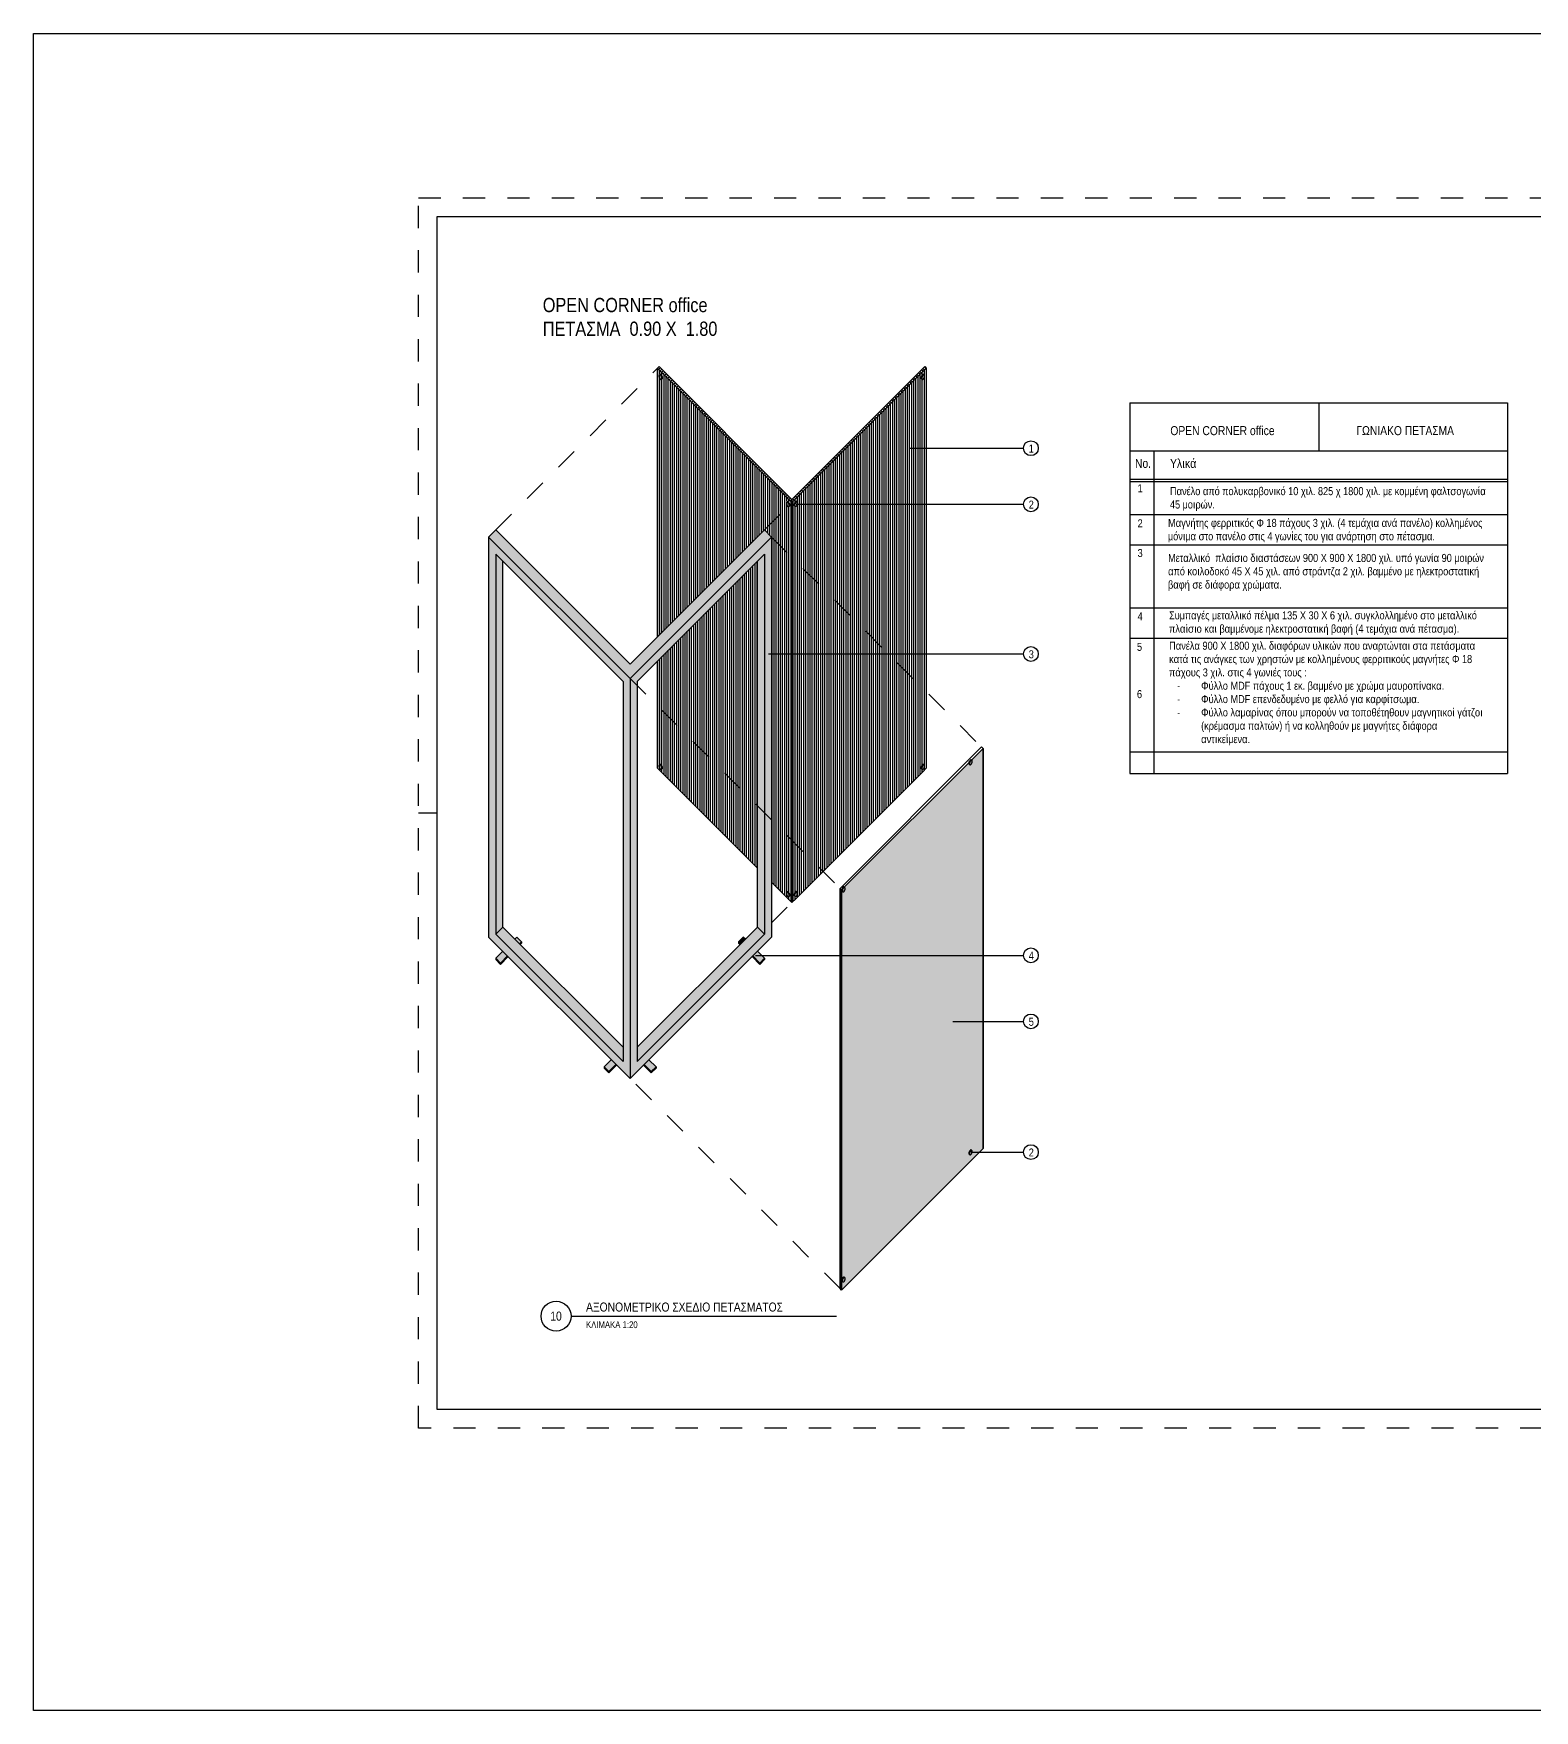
# Model space of a CAD drawing. Header units: millimetres. Extents: x -1.7 to 10.4, y -8.8 to -1.2.
# Drawn here: x -1.73 to 5.02, y -8.77 to -1.22 of the extents above; entities that cross this region are included whole.
import ezdxf

# ---------------------------------------------------------------- set-up
doc = ezdxf.new("R2010")
doc.units = ezdxf.units.MM
doc.linetypes.add('DASHEDX2', pattern=[38.1, 25.4, -12.7])
doc.linetypes.add('DOT', pattern=[0.25, 0, -0.25])
for name, color, linetype in [('1-notation', 5, 'Continuous'), ('GONIES', 5, 'Continuous'), ('hatch', 8, 'Continuous'), ('layout', 5, 'Continuous'), ('steel', 1, 'Continuous'), ('text', 5, 'Continuous')]:
    doc.layers.add(name, color=color, linetype=linetype)
doc.styles.add('deca_H', font='HATTEN.TTF')
doc.styles.get("Standard").update_dxf_attribs({"font": 'Arial Narrow.ttf'})

msp = doc.modelspace()

# ---------------------------------------------------------------- hatches: boundary and pattern name
at = {"layer": 'hatch'}
h = msp.add_hatch(dxfattribs=at)
h.set_pattern_fill('LINE', color=253, scale=0.003, angle=45, style=0)
h.paths.add_polyline_path([(1.0826, -2.7191), (1.0756, -2.7262), (1.6801, -3.3308), (1.6801, -3.3166)])
h = msp.add_hatch(dxfattribs=at)
h.set_pattern_fill('LINE', color=253, scale=0.003, angle=90, style=0)
h.paths.add_polyline_path([(1.0756, -2.7262), (1.0756, -3.9354), (1.5568, -3.4541), (1.6623, -3.3486, -0.189804), (1.6557, -3.3331, -1.291376), (1.6637, -3.3278, -0.19295), (1.6704, -3.3405), (1.6801, -3.3308)])
h.paths.add_polyline_path([(1.0893, -2.7756, -0.18571), (1.0829, -2.7603, -1.291376), (1.0909, -2.7551, -0.235343), (1.0977, -2.7708, -0.208551), (1.0967, -2.7736), (1.0946, -2.7757, -0.438337)], flags=16)
h.paths.add_polyline_path([(1.6801, -3.3308), (1.6696, -3.3414, -0.395813), (1.6695, -3.3463), (1.6674, -3.3485, -0.408778), (1.6623, -3.3486), (1.5568, -3.4541), (1.5886, -3.4859), (1.6801, -3.5775)], flags=17)
h.paths.add_polyline_path([(1.6801, -3.5775), (1.5886, -3.4859), (1.5886, -4.012), (1.6801, -4.012)])
h.paths.add_polyline_path([(1.525, -3.5946), (1.0756, -4.044), (1.0756, -4.2457), (1.525, -4.6951)])
h.paths.add_polyline_path([(1.6801, -4.012), (1.5886, -4.012), (1.5886, -4.1899), (1.6801, -4.1899)])
h.paths.add_polyline_path([(1.6801, -4.1899), (1.5886, -4.1899), (1.5886, -4.7587), (1.6801, -4.8503)])
h.paths.add_polyline_path([(1.0756, -4.2457), (1.0756, -4.5042), (1.0756, -4.5262), (1.525, -4.9756), (1.525, -4.6951)])
h.paths.add_polyline_path([(1.0977, -4.5258, -0.208551), (1.0967, -4.5286), (1.0946, -4.5307, -0.438337), (1.0893, -4.5306, -0.18571), (1.0829, -4.5153, -0.197099), (1.0839, -4.5127), (1.086, -4.5105, -0.431278), (1.0914, -4.5105, -0.226536)], flags=16)
h.paths.add_polyline_path([(1.6801, -4.8503), (1.5886, -4.7587), (1.5886, -5.0393), (1.6801, -5.1308)])
h.paths.add_polyline_path([(1.6641, -5.0832, -0.226536), (1.6705, -5.0986, -0.208551), (1.6695, -5.1013), (1.6674, -5.1035, -0.438337), (1.662, -5.1034, -0.18571), (1.6557, -5.088, -0.197099), (1.6566, -5.0854), (1.6588, -5.0833, -0.431278)], flags=16)
h.paths.add_polyline_path([(2.2847, -2.7262), (1.6801, -3.3308), (1.6801, -3.5775), (2.1146, -4.012), (2.2847, -4.012), (2.2847, -3.3386), (1.7043, -3.3386, -0.133247), (1.6987, -3.3476, -0.404879), (1.6936, -3.3478), (1.6904, -3.3446, -0.248751), (1.6966, -3.3275, -0.395957), (1.7016, -3.327), (1.7049, -3.3304, -0.1027), (1.7043, -3.3386), (2.2847, -3.3386)])
h.paths.add_polyline_path([(2.2622, -2.7728, -0.248751), (2.2684, -2.7557, -0.395957), (2.2734, -2.7552), (2.2767, -2.7586, -0.23922), (2.2705, -2.7758, -0.404879), (2.2654, -2.776)], flags=16)
h.paths.add_polyline_path([(1.6801, -3.5775), (1.6801, -4.012), (2.1146, -4.012)], flags=17)
h.paths.add_polyline_path([(2.2847, -4.012), (2.1146, -4.012), (2.2847, -4.182)], flags=17)
h.paths.add_polyline_path([(2.1146, -4.012), (1.6801, -4.012), (1.6801, -4.1899), (2.2847, -4.1899), (2.2847, -4.182)])
h.paths.add_polyline_path([(2.2847, -4.1899), (1.6801, -4.1899), (1.6801, -4.8503), (1.8204, -4.9905), (2.2691, -4.5418), (2.2847, -4.5262)])
h.paths.add_polyline_path([(2.2684, -4.5107, -0.395957), (2.2734, -4.5102), (2.2755, -4.5123, -0.245974), (2.2769, -4.5154, -0.215297), (2.2705, -4.5308, -0.404879), (2.2654, -4.531), (2.2633, -4.5289, -0.221111), (2.262, -4.526, -0.224374)], flags=16)
h.paths.add_polyline_path([(1.6801, -4.8503), (1.6801, -5.1308), (1.6957, -5.1152), (1.8204, -4.9905)])
h.paths.add_polyline_path([(1.7022, -5.0826), (1.7037, -5.0841, -0.245974), (1.7051, -5.0872, -0.215297), (1.6987, -5.1026, -0.404879), (1.6936, -5.1028), (1.6915, -5.1007, -0.221111), (1.6902, -5.0978, -0.224374), (1.6966, -5.0825, -0.467773)], flags=16)
h = msp.add_hatch(color=253, dxfattribs=at)
h.paths.add_polyline_path([(1.0893, -2.7576, 0.681553), (1.0829, -2.7602, 0.186297), (1.0893, -2.7756, 0.711974), (1.0956, -2.773, 0.226536)])
h.paths.add_polyline_path([(1.662, -3.3304, 0.681553), (1.6557, -3.333, 0.186297), (1.662, -3.3484, 0.025067), (1.6623, -3.3486), (1.6683, -3.3426, 0.18429)])
h.paths.add_polyline_path([(1.6684, -3.3457, 0.040552), (1.6683, -3.3426), (1.6623, -3.3486, 0.674862)])
h.paths.add_polyline_path([(1.7051, -3.3322, 0.182658), (1.7043, -3.3298), (1.7037, -3.3291, 0.395957), (1.6987, -3.3296, 0.224374), (1.6924, -3.3449, 0.190615), (1.6933, -3.3475), (1.6936, -3.3478, 0.404879), (1.6987, -3.3476, 0.215297)])
h.paths.add_polyline_path([(2.2769, -2.7604, 0.182658), (2.2761, -2.758), (2.2755, -2.7573, 0.395957), (2.2705, -2.7578, 0.224374), (2.2641, -2.7731, 0.190615), (2.2651, -2.7757), (2.2654, -2.776, 0.404879), (2.2705, -2.7758, 0.215297)])
h.paths.add_polyline_path([(2.2769, -4.5154, 0.182658), (2.2761, -4.513), (2.2755, -4.5123, 0.395957), (2.2705, -4.5128, 0.224374), (2.2641, -4.5281, 0.190615), (2.2651, -4.5307), (2.2654, -4.531, 0.404879), (2.2705, -4.5308, 0.215297)])
h.paths.add_polyline_path([(1.662, -5.0854, 0.681553), (1.6557, -5.088, 0.186297), (1.662, -5.1034, 0.711974), (1.6684, -5.1007, 0.226536)])
h = msp.add_hatch(color=8, dxfattribs=at)
h.paths.add_polyline_path([(1.7037, -5.0841), (1.7016, -5.082, 0.395957), (1.6966, -5.0825, 0.224374), (1.6902, -5.0978, 0.221111), (1.6915, -5.1007), (1.6933, -5.1025, -0.190615), (1.6924, -5.0999, -0.224374), (1.6987, -5.0846, -0.395957)])
h.paths.add_polyline_path([(1.6641, -5.0832, 0.408032), (1.659, -5.0831), (1.6568, -5.0852, -0.408032), (1.662, -5.0854, -0.226536), (1.6684, -5.1007, -0.208551), (1.6674, -5.1035), (1.6695, -5.1013, 0.208551), (1.6705, -5.0986, 0.226536)])
h.paths.add_polyline_path([(1.0914, -4.5105, 0.408032), (1.0862, -4.5103), (1.0841, -4.5124, -0.408032), (1.0893, -4.5126, -0.226536), (1.0956, -4.528, -0.208551), (1.0946, -4.5307), (1.0967, -4.5286, 0.208551), (1.0977, -4.5258, 0.226536)])
h.paths.add_polyline_path([(1.0914, -2.7555, 0.408032), (1.0862, -2.7553), (1.0841, -2.7574, -0.408032), (1.0893, -2.7576, -0.226536), (1.0956, -2.773, -0.208551), (1.0946, -2.7757), (1.0967, -2.7736, 0.208551), (1.0977, -2.7708, 0.226536)])
h.paths.add_polyline_path([(1.6642, -3.3282, 0.408032), (1.659, -3.3281), (1.6569, -3.3302, -0.408032), (1.662, -3.3304, -0.18429), (1.6683, -3.3426), (1.6704, -3.3405, 0.18429)])
h.paths.add_polyline_path([(1.7037, -3.3291), (1.7016, -3.327, 0.395957), (1.6966, -3.3275, 0.224374), (1.6902, -3.3428, 0.221111), (1.6915, -3.3457), (1.6933, -3.3475, -0.190615), (1.6924, -3.3449, -0.224374), (1.6987, -3.3296, -0.395957)])
h.paths.add_polyline_path([(1.6705, -3.3436, 0.040552), (1.6704, -3.3405), (1.6683, -3.3426, -0.040552), (1.6684, -3.3457, -0.208551), (1.6674, -3.3485), (1.6695, -3.3463, 0.208551)])
h.paths.add_polyline_path([(2.2705, -2.7578, -0.395957), (2.2755, -2.7573), (2.2734, -2.7552, 0.395957), (2.2684, -2.7557, 0.224374), (2.262, -2.771, 0.221111), (2.2633, -2.7739), (2.2651, -2.7757, -0.190615), (2.2641, -2.7731, -0.224374)])
h.paths.add_polyline_path([(2.2705, -4.5128, -0.395957), (2.2755, -4.5123), (2.2734, -4.5102, 0.395957), (2.2684, -4.5107, 0.224374), (2.262, -4.526, 0.221111), (2.2633, -4.5289), (2.2651, -4.5307, -0.190615), (2.2641, -4.5281, -0.224374)])
h = msp.add_hatch(dxfattribs=at)
h.set_pattern_fill('LINE', color=253, scale=0.003, angle=315, style=0)
h.paths.add_polyline_path([(2.2847, -2.7262), (2.2776, -2.7191), (1.6801, -3.3166), (1.6801, -3.3308)])
h = msp.add_hatch(color=253, dxfattribs=at)
h.paths.add_polyline_path([(0.9522, -4.1223), (0.3158, -3.4859), (0.3158, -5.2859), (0.9522, -5.9223)])
h.paths.add_polyline_path([(0.3476, -3.5628), (0.9204, -4.1355), (0.9204, -5.8455), (0.3476, -5.2728)], flags=16)
h.paths.add_polyline_path([(0.4338, -5.2953), (0.443, -5.286), (0.4642, -5.3072), (0.4642, -5.3132), (0.458, -5.3195)], flags=0)
h.paths.add_polyline_path([(0.984, -4.1542), (0.9522, -4.1223), (0.9522, -5.9223), (1.5886, -5.2859), (1.5886, -4.7587), (1.5568, -4.7269), (1.5568, -5.2728), (0.984, -5.8455)])
h.paths.add_polyline_path([(1.5568, -3.5628), (1.5568, -4.1899), (1.5886, -4.1899), (1.5886, -3.4859), (0.9522, -4.1223), (0.984, -4.1542), (0.984, -4.1355)])
h.paths.add_polyline_path([(1.5886, -4.1899), (1.5568, -4.1899), (1.5568, -4.7269), (1.5886, -4.7587)], flags=17)
h.paths.add_polyline_path([(1.5886, -3.4859), (1.5568, -3.4541), (0.9522, -4.0587), (0.3476, -3.4541), (0.3158, -3.4859), (0.9522, -4.1223)])
h.paths.add_polyline_path([(1.525, -5.3496), (1.5038, -5.3708), (1.5356, -5.4026), (1.5568, -5.3814)], flags=17)
h.paths.add_polyline_path([(1.0689, -5.8693), (1.0371, -5.8375), (1.0159, -5.8587), (1.0477, -5.8905)], flags=17)
h.paths.add_polyline_path([(0.8886, -5.8587), (0.8674, -5.8375), (0.8355, -5.8693), (0.8568, -5.8905)], flags=17)
h.paths.add_polyline_path([(0.4007, -5.3708), (0.3795, -5.3496), (0.3476, -5.3814), (0.3689, -5.4026)], flags=16)
h = msp.add_hatch(color=8, dxfattribs=at)
h.paths.add_polyline_path([(0.3795, -3.5946), (0.3476, -3.5628), (0.3476, -5.2728), (0.3795, -5.2409)])
h.paths.add_polyline_path([(0.3795, -5.2409), (0.3476, -5.2728), (0.9204, -5.8455), (0.9204, -5.7819)])
h.paths.add_polyline_path([(1.5568, -5.2728), (1.525, -5.2409), (0.984, -5.7819), (0.984, -5.8455)])
h.paths.add_polyline_path([(1.5568, -4.7269), (1.525, -4.6951), (1.525, -5.2409), (1.5568, -5.2728)])
h.paths.add_polyline_path([(1.5568, -4.1899), (1.525, -4.1899), (1.525, -4.6951), (1.5568, -4.7269)])
h.paths.add_polyline_path([(1.5568, -3.5628), (1.525, -3.5946), (1.525, -4.1899), (1.5568, -4.1899)])
h.paths.add_polyline_path([(1.5568, -5.3874), (1.5568, -5.3814), (1.5356, -5.4026), (1.5356, -5.4086)], flags=17)
h.paths.add_polyline_path([(1.5038, -5.3708), (1.5008, -5.3738), (1.5356, -5.4086), (1.5356, -5.4026)], flags=17)
h.paths.add_polyline_path([(1.4401, -5.3072), (1.4401, -5.3132), (1.4464, -5.3195), (1.4494, -5.3165)], flags=17)
h.paths.add_polyline_path([(1.0159, -5.8587), (1.0129, -5.8617), (1.0477, -5.8965), (1.0689, -5.8753), (1.0689, -5.8693), (1.0477, -5.8905)])
h.paths.add_polyline_path([(0.8916, -5.8617), (0.8886, -5.8587), (0.8568, -5.8905), (0.8355, -5.8693), (0.8355, -5.8753), (0.8568, -5.8965)])
h.paths.add_polyline_path([(0.4037, -5.3738), (0.4007, -5.3708), (0.3689, -5.4026), (0.3689, -5.4086)], flags=17)
h.paths.add_polyline_path([(0.3689, -5.4026), (0.3476, -5.3814), (0.3476, -5.3874), (0.3689, -5.4086)], flags=17)
h = msp.add_hatch(dxfattribs=at)
h.set_pattern_fill('DOTS', color=251, scale=0.004, angle=90, style=0)
h.paths.add_polyline_path([(1.9039, -5.074), (2.5403, -4.4376), (2.5403, -6.2376), (1.9039, -6.874)])
h = msp.add_hatch(color=253, dxfattribs=at)
h.paths.add_polyline_path([(1.0893, -4.5126, 0.681553), (1.0829, -4.5152, 0.186297), (1.0893, -4.5306, 0.711974), (1.0956, -4.528, 0.226536)])
h.paths.add_polyline_path([(1.7051, -5.0872, 0.182658), (1.7043, -5.0848), (1.7037, -5.0841, 0.395957), (1.6987, -5.0846, 0.224374), (1.6924, -5.0999, 0.190615), (1.6933, -5.1025), (1.6936, -5.1028, 0.404879), (1.6987, -5.1026, 0.215297)])
msp.add_hatch(color=253, dxfattribs=at).paths.add_polyline_path([(1.4613, -5.2859), (1.4401, -5.3072), (1.4494, -5.3165), (1.4707, -5.2953)])

# ---------------------------------------------------------------- linework, layer by layer
at = {"layer": '1-notation'}
for p, q in [((2.2108, -3.0862), (2.7221, -3.0862)), ((1.6999, -3.3386), (2.7221, -3.3386)), ((1.5742, -4.012), (2.7221, -4.012)), ((1.5167, -5.3682), (2.7221, -5.3682)), ((2.4041, -5.6654), (2.7221, -5.6654)), ((2.486, -6.2536), (2.7221, -6.2536))]:
    msp.add_line(p, q, dxfattribs=at)
for centre in [(2.7554, -3.0862), (2.7554, -3.3386), (2.7554, -4.012), (2.7554, -5.3682), (2.7554, -5.6654), (2.7554, -6.2536)]:
    msp.add_circle(centre, 0.0333, dxfattribs=at)
at = {"layer": 'GONIES'}
for points in [[(1.0826, -2.7191), (1.0756, -2.7262)], [(1.0756, -2.7262), (1.6801, -3.3308), (2.2847, -2.7262)], [(1.0756, -3.9354), (1.0756, -2.7262)], [(1.0826, -2.7191), (1.6801, -3.3166)], [(1.0841, -2.7574), (1.0862, -2.7553)], [(1.0946, -2.7757), (1.0967, -2.7736)], [(2.2847, -2.7262), (2.2847, -4.5262), (2.2691, -4.5418), (1.6957, -5.1152), (1.6801, -5.1308), (1.5886, -5.0393)], [(2.2776, -2.7191), (1.6801, -3.3166)], [(2.2633, -2.7739), (2.2654, -2.776)], [(2.2734, -2.7552), (2.2761, -2.758)], [(2.2776, -2.7191), (2.2847, -2.7262)], [(1.6801, -3.3166), (1.6801, -3.3308)], [(1.6569, -3.3302), (1.659, -3.3281)], [(1.6674, -3.3485), (1.6695, -3.3463)], [(1.6801, -3.3308), (1.6801, -5.1308)], [(1.6915, -3.3457), (1.6936, -3.3478)], [(1.7016, -3.327), (1.7043, -3.3298)], [(0.3158, -3.4859), (0.9522, -4.1223), (1.5886, -3.4859), (1.5568, -3.4541), (0.9522, -4.0587), (0.9522, -4.0587), (0.3476, -3.4541), (0.3158, -3.4859)], [(0.3158, -3.4859), (0.3158, -5.2859)], [(1.5886, -3.4859), (1.5886, -5.2859)], [(0.3476, -3.5628), (0.9204, -4.1355)], [(0.3476, -3.5628), (0.3476, -5.2728)], [(0.3795, -5.2409), (0.3795, -3.5946)], [(0.984, -4.1355), (1.5568, -3.5628)], [(1.525, -5.2409), (1.525, -3.5946)], [(1.5568, -3.5628), (1.5568, -5.2541)], [(1.5568, -3.5628), (1.5568, -5.2728)], [(1.525, -4.9756), (1.0756, -4.5262), (1.0756, -4.5042), (1.0756, -4.044)], [(0.9204, -4.1355), (0.9204, -5.8455)], [(0.9522, -4.1223), (0.9522, -5.9223)], [(0.984, -4.1355), (0.984, -5.8455)], [(0.9522, -4.1673), (0.9522, -5.8773)], [(1.8968, -6.867), (1.8968, -5.067), (2.5332, -4.4306)], [(2.5403, -4.4376), (2.5332, -4.4306)], [(1.0841, -4.5124), (1.0862, -4.5103)], [(2.2734, -4.5102), (2.2761, -4.513)], [(2.4779, -4.5079), (2.48, -4.5101)], [(2.488, -4.4893), (2.4907, -4.492)], [(1.0946, -4.5307), (1.0967, -4.5286)], [(2.2633, -4.5289), (2.2654, -4.531)], [(1.6568, -5.0852), (1.659, -5.0831)], [(1.6674, -5.1035), (1.6695, -5.1013)], [(1.6915, -5.1007), (1.6936, -5.1028)], [(1.7016, -5.082), (1.7043, -5.0848)], [(1.9039, -5.074), (1.8968, -5.067)], [(1.9061, -5.0797), (1.9082, -5.0819)], [(1.9162, -5.0611), (1.9189, -5.0638)], [(0.3476, -5.2728), (0.3795, -5.2409)], [(0.3476, -5.2728), (0.9204, -5.8455)], [(0.3795, -5.2409), (0.9204, -5.7819)], [(1.525, -5.2409), (0.984, -5.7819)], [(0.984, -5.8455), (1.5568, -5.2728)], [(1.5568, -5.2728), (1.525, -5.2409)], [(0.3158, -5.2859), (0.9522, -5.9223), (1.5886, -5.2859)], [(0.3476, -5.3814), (0.3795, -5.3496)], [(0.4337, -5.2954), (0.443, -5.286)], [(0.4642, -5.3072), (0.443, -5.286)], [(0.4549, -5.3166), (0.4642, -5.3072)], [(0.458, -5.3195), (0.4642, -5.3132)], [(0.4642, -5.3072), (0.4642, -5.3132)], [(1.4613, -5.2859), (1.4401, -5.3072)], [(1.4494, -5.3165), (1.4401, -5.3072)], [(1.4401, -5.3072), (1.4401, -5.3132)], [(1.4464, -5.3195), (1.4401, -5.3132)], [(1.4707, -5.2953), (1.4613, -5.2859)], [(1.5568, -5.3814), (1.525, -5.3496)], [(0.3476, -5.3814), (0.3689, -5.4026)], [(0.3476, -5.3814), (0.3476, -5.3874)], [(0.3476, -5.3874), (0.3689, -5.4086)], [(0.3689, -5.4026), (0.4007, -5.3708)], [(0.3689, -5.4086), (0.4037, -5.3738)], [(0.3689, -5.4026), (0.3689, -5.4086)], [(1.5356, -5.4086), (1.5008, -5.3738)], [(1.5356, -5.4026), (1.5038, -5.3708)], [(1.5356, -5.4026), (1.5568, -5.3814)], [(1.5356, -5.4086), (1.5568, -5.3874)], [(1.5356, -5.4026), (1.5356, -5.4086)], [(1.5568, -5.3814), (1.5568, -5.3874)], [(0.8355, -5.8693), (0.8674, -5.8375)], [(0.8355, -5.8693), (0.8568, -5.8905)], [(0.8355, -5.8693), (0.8355, -5.8753)], [(0.8355, -5.8753), (0.8568, -5.8965)], [(0.8568, -5.8905), (0.8886, -5.8587)], [(0.8568, -5.8965), (0.8916, -5.8617)], [(1.0477, -5.8965), (1.0129, -5.8617)], [(1.0477, -5.8905), (1.0159, -5.8587)], [(1.0689, -5.8693), (1.0371, -5.8375)], [(1.0477, -5.8905), (1.0689, -5.8693)], [(1.0477, -5.8965), (1.0689, -5.8753)], [(1.0689, -5.8693), (1.0689, -5.8753)], [(0.8568, -5.8905), (0.8568, -5.8965)], [(1.0477, -5.8905), (1.0477, -5.8965)], [(2.488, -6.2443), (2.4907, -6.247)], [(2.4779, -6.2629), (2.48, -6.2651)], [(1.9061, -6.8347), (1.9082, -6.8369)], [(1.9162, -6.8161), (1.9189, -6.8188)], [(1.9039, -6.874), (1.8968, -6.867)]]:
    msp.add_lwpolyline(points, dxfattribs=at)
msp.add_lwpolyline([(1.9039, -6.874), (2.5403, -6.2376), (2.5403, -4.4376), (1.9039, -5.074)], close=True, dxfattribs=at)
for centre, radius, start, end in [((1.0866, -2.7602), 0.0037, 43.94699, 181.05301), ((1.106, -2.7597), 0.0231, 181.39387, 223.60613), ((1.0887, -2.758), 0.0037, 43.94699, 137.26485), ((1.0764, -2.7719), 0.0193, 356.9718, 48.0282), ((1.092, -2.7732), 0.00364, 221.60025, 3.39975), ((1.0785, -2.7698), 0.0193, 356.9718, 48.0282), ((1.0941, -2.7711), 0.00364, 313.72128, 3.39975), ((2.2815, -2.7701), 0.0195, 132.20757, 182.79243), ((2.2657, -2.7711), 0.00369, 178.47975, 228.35229), ((2.2836, -2.7722), 0.0195, 132.20757, 182.79243), ((2.2678, -2.7732), 0.00369, 178.47975, 316.52025), ((2.2711, -2.7581), 0.00365, 38.06496, 138.3407), ((2.2732, -2.7602), 0.00365, 356.6593, 138.3407), ((2.2567, -2.7611), 0.0202, 313.19974, 1.80026), ((1.6594, -3.3329), 0.0037, 43.94699, 181.05301), ((1.6788, -3.3324), 0.0231, 181.39387, 223.60613), ((1.6615, -3.3308), 0.0037, 43.94699, 137.26485), ((1.6491, -3.3447), 0.0193, 356.9718, 48.0282), ((1.6648, -3.346), 0.00364, 221.60025, 3.39975), ((1.6512, -3.3426), 0.0193, 356.9718, 48.0282), ((1.6669, -3.3438), 0.00364, 313.72128, 3.39975), ((1.7097, -3.3419), 0.0195, 132.20757, 182.79243), ((1.6939, -3.3429), 0.00369, 178.47975, 228.35229), ((1.7118, -3.344), 0.0195, 132.20757, 182.79243), ((1.696, -3.345), 0.00369, 178.47975, 316.52025), ((1.6993, -3.3299), 0.00365, 38.06496, 138.3407), ((1.7014, -3.332), 0.00365, 356.6593, 138.3407), ((1.6849, -3.3329), 0.0202, 313.19974, 1.80026), ((1.0866, -4.5152), 0.0037, 43.94699, 181.05301), ((1.106, -4.5147), 0.0231, 181.39387, 223.60613), ((1.0887, -4.513), 0.0037, 43.94699, 137.26485), ((1.0764, -4.5269), 0.0193, 356.9718, 48.0282), ((1.0785, -4.5248), 0.0193, 356.9718, 48.0282), ((1.0941, -4.5261), 0.00364, 313.72128, 3.39975), ((2.2815, -4.5251), 0.0195, 132.20757, 182.79243), ((2.2657, -4.5261), 0.00369, 178.47975, 228.35229), ((2.2836, -4.5272), 0.0195, 132.20757, 182.79243), ((2.2711, -4.5131), 0.00365, 38.06496, 138.3407), ((2.2732, -4.5152), 0.00365, 356.6593, 138.3407), ((2.2567, -4.5161), 0.0202, 313.19974, 1.80026), ((2.4961, -4.5041), 0.0195, 132.20757, 182.79243), ((2.4803, -4.5052), 0.00369, 178.47975, 228.35229), ((2.4982, -4.5063), 0.0195, 132.20757, 182.79243), ((2.4824, -4.5073), 0.00369, 178.47975, 316.52025), ((2.4857, -4.4921), 0.00365, 38.06496, 138.3407), ((2.4878, -4.4943), 0.00365, 356.6593, 138.3407), ((2.4713, -4.4951), 0.0202, 313.19974, 1.80026), ((1.092, -4.5282), 0.00364, 221.60025, 3.39975), ((2.2678, -4.5282), 0.00369, 178.47975, 316.52025), ((1.6594, -5.0879), 0.0037, 43.94699, 181.05301), ((1.6787, -5.0874), 0.0231, 181.39387, 223.60613), ((1.6615, -5.0858), 0.0037, 43.94699, 137.26485), ((1.6491, -5.0997), 0.0193, 356.9718, 48.0282), ((1.6647, -5.1009), 0.00364, 221.60025, 3.39975), ((1.6512, -5.0976), 0.0193, 356.9718, 48.0282), ((1.6669, -5.0988), 0.00364, 313.72128, 3.39975), ((1.7097, -5.0969), 0.0195, 132.20757, 182.79243), ((1.6939, -5.0979), 0.00369, 178.47975, 228.35229), ((1.7118, -5.099), 0.0195, 132.20757, 182.79243), ((1.696, -5.1), 0.00369, 178.47975, 316.52025), ((1.6993, -5.0849), 0.00365, 38.06496, 138.3407), ((1.7014, -5.087), 0.00365, 356.6593, 138.3407), ((1.6849, -5.0879), 0.0202, 313.19974, 1.80026), ((1.9243, -5.0759), 0.0195, 132.20757, 182.79243), ((1.9085, -5.077), 0.00369, 178.47975, 228.35229), ((1.9264, -5.0781), 0.0195, 132.20757, 182.79243), ((1.9106, -5.0791), 0.00369, 178.47975, 316.52025), ((1.9139, -5.0639), 0.00365, 38.06496, 138.3407), ((1.916, -5.0661), 0.00365, 356.6593, 138.3407), ((1.8995, -5.0669), 0.0202, 313.19974, 1.80026), ((2.4961, -6.2591), 0.0195, 132.20757, 182.79243), ((2.4803, -6.2602), 0.00369, 178.47975, 228.35229), ((2.4982, -6.2613), 0.0195, 132.20757, 182.79243), ((2.4824, -6.2623), 0.00369, 178.47975, 316.52025), ((2.4857, -6.2471), 0.00365, 38.06496, 138.3407), ((2.4878, -6.2493), 0.00365, 356.6593, 138.3407), ((2.4713, -6.2501), 0.0202, 313.19974, 1.80026), ((1.9243, -6.8309), 0.0195, 132.20757, 182.79243), ((1.9085, -6.832), 0.00369, 178.47975, 228.35229), ((1.9264, -6.8331), 0.0195, 132.20757, 182.79243), ((1.9106, -6.8341), 0.00369, 178.47975, 316.52025), ((1.9139, -6.8189), 0.00365, 38.06496, 138.3407), ((1.916, -6.8211), 0.00365, 356.6593, 138.3407), ((1.8995, -6.8219), 0.0202, 313.19974, 1.80026)]:
    msp.add_arc(centre, radius, start, end, dxfattribs=at)
at = {"layer": 'hatch'}
for points in [[(-1.7318, -1.2205), (10.3516, -1.2205), (10.3516, -8.7657), (-1.7318, -8.7657)], [(1.9039, -5.074), (2.5403, -4.4376), (2.5403, -6.2376), (1.9039, -6.874)]]:
    msp.add_lwpolyline(points, close=True, dxfattribs=at)
at = {"layer": 'layout', "color": 1, "linetype": 'DOT', "ltscale": 0.1}
msp.add_line((0.0839, -4.7279), (0, -4.7279), dxfattribs=at)
at = {"layer": 'layout', "color": 1, "linetype": 'DOT', "ltscale": 0.3}
msp.add_lwpolyline([(0, -1.96), (8.0571, -1.96), (8.0571, -7.4957), (0, -7.4957)], close=True, dxfattribs=at)
at = {"layer": 'layout', "linetype": 'Continuous'}
msp.add_lwpolyline([(0.0839, -2.044), (7.9731, -2.044), (7.9731, -7.4118), (0.0839, -7.4118)], close=True, dxfattribs=at)
at = {"layer": 'steel', "color": 160, "linetype": 'DASHEDX2', "ltscale": 0.001}
for points in [[(0.3476, -3.4541), (1.0756, -2.7262)], [(1.5568, -3.4541), (1.6801, -3.3308)], [(1.5886, -3.4859), (2.5332, -4.4306)], [(0.9522, -4.1223), (1.8968, -5.067)], [(1.5886, -5.2223), (1.6801, -5.1308)], [(1.8968, -6.867), (0.9522, -5.9223)]]:
    msp.add_lwpolyline(points, dxfattribs=at)
at = {"layer": 'text'}
for p, q in [((3.2004, -2.8815), (3.2004, -4.5501)), ((3.2004, -2.8815), (4.9004, -2.8815)), ((4.0505, -2.8815), (4.0505, -3.0975)), ((4.9004, -2.8815), (4.9004, -4.5501)), ((3.2004, -3.0975), (4.9004, -3.0975)), ((3.3084, -3.0975), (3.3084, -4.5501)), ((3.2004, -3.2257), (4.9004, -3.2257)), ((3.2004, -3.2365), (4.9004, -3.2365)), ((3.2004, -3.3845), (4.9004, -3.3845)), ((3.2004, -3.5205), (4.9004, -3.5205)), ((3.2004, -3.8045), (4.9004, -3.8045)), ((3.2004, -3.9405), (4.9004, -3.9405)), ((3.2004, -4.4519), (4.9004, -4.4519)), ((3.2004, -4.5501), (4.9004, -4.5501))]:
    msp.add_line(p, q, dxfattribs=at)
at = {"layer": 'text', "color": 1}
msp.add_line((0.6865, -6.9916), (1.881, -6.9916), dxfattribs=at)
msp.add_circle((0.619, -6.9916), 0.0675, dxfattribs=at)

# ---------------------------------------------------------------- texts
at = {"layer": 'text', "insert": (0.5592, -2.4958), "char_height": 0.064, "width": 1.1517, "attachment_point": 4, "style": 'deca_H'}
msp.add_mtext('{\\fArial Narrow|b0|i0|c0|p34;OPEN CORNER office\\PΠΕΤΑΣΜΑ  0.90 Χ  1.80}', dxfattribs=at)
at = {"layer": 'text'}
for s, insert, char_height, width, attachment_point in [('OPEN CORNER office', (3.3828, -2.9869), 0.0405, 1.5907, 1), ('ΓΩΝΙΑΚΟ ΠΕΤΑΣΜΑ', (4.2206, -2.9869), 0.0405, 1.5907, 1), ('1', (2.7457, -3.0697), 0.036, 0.0251, 1), ('No.', (3.2239, -3.1343), 0.0405, 0.783, 1), ('Υλικά', (3.3817, -3.1343), 0.0405, 0.783, 1), ('1', (3.2356, -3.2487), 0.036, 0.783, 1), ('Πανέλο από πολυκαρβονικό 10 χιλ. 825 χ 1800 χιλ. με κομμένη φαλτσογωνία \\P45 μοιρών.', (3.3811, -3.2615), 0.036, 1.5239, 1), ('2', (2.7457, -3.3221), 0.036, 0.0251, 1), ('2', (3.2356, -3.4063), 0.036, 0.783, 1), ('Μαγνήτης φερριτικός Φ 18 πάχους 3 χιλ. (4 τεμάχια ανά πανέλο) κολλημένος μόνιμα στο πανέλο στις 4 γωνίες του για ανάρτηση στο πέτασμα.', (3.3726, -3.4044), 0.036, 1.4194, 1), ('3', (3.2356, -3.54), 0.036, 0.783, 1), ('Μεταλλικό  πλαίσιο διαστάσεων 900 Χ 900 Χ 1800 χιλ. υπό γωνία 90 μοιρών από κοιλοδοκό 45 Χ 45 χιλ. από στράντζα 2 χιλ. βαμμένο με ηλεκτροστατική βαφή σε διάφορα χρώματα.    ', (3.3727, -3.562), 0.036, 1.4194, 1), ('4', (3.2356, -3.8244), 0.036, 0.783, 1), ('Συμπαγές μεταλλικό πέλμα 135 Χ 30 Χ 6 χιλ. συγκλολλημένο στο μεταλλικό πλαίσιο και βαμμένομε ηλεκτροστατική βαφή (4 τεμάχια ανά πέτασμα).', (3.3774, -3.8204), 0.036, 1.4194, 1), ('3', (2.7457, -3.9955), 0.036, 0.0251, 1), ('5', (3.2327, -3.962), 0.036, 0.783, 1), ('Πανέλα 900 Χ 1800 χιλ. διαφόρων υλικών που αναρτώνται στα πετάσματα κατά τις ανάγκες των χρηστών με κολλημένους φερριτικούς μαγνήτες Φ 18 πάχους 3 χιλ. στις 4 γωνιές τους :\\P\\pi-0.108,l0.144,t0.144;-^IΦύλλο MDF πάχους 1 εκ. βαμμένο με χρώμα μαυροπίνακα.\\P-^IΦύλλο MDF επενδεδυμένο με φελλό για καρφίτσωμα.\\P-^IΦύλλο λαμαρίνας όπου μπορούν να τοποθέτηθουν μαγνητικοί γάτζοι (κρέμασμα παλτών) ή να κολληθούν με μαγνήτες διάφορα αντικείμενα.', (3.3774, -3.957), 0.036, 1.4194, 1), ('6', (3.2327, -4.1747), 0.036, 0.783, 1), ('4', (2.7457, -5.3517), 0.036, 0.0251, 1), ('5', (2.7457, -5.6489), 0.036, 0.0251, 1), ('2', (2.7457, -6.2371), 0.036, 0.0251, 1), ('ΑΞΟΝΟΜΕΤΡΙΚΟ ΣΧΕΔΙΟ ΠΕΤΑΣΜΑΤΟΣ', (0.754, -6.9714), 0.0405, 1.7178, 7), ('10', (0.619, -6.9916), 0.0405, 0.9917, 5), ('ΚΛΙΜΑΚΑ 1:20', (0.754, -7.0456), 0.030375, 0.7438, 7)]:
    msp.add_mtext(s, dxfattribs=dict(at, insert=insert, char_height=char_height, width=width, attachment_point=attachment_point))

doc.saveas('drawing.dxf')
